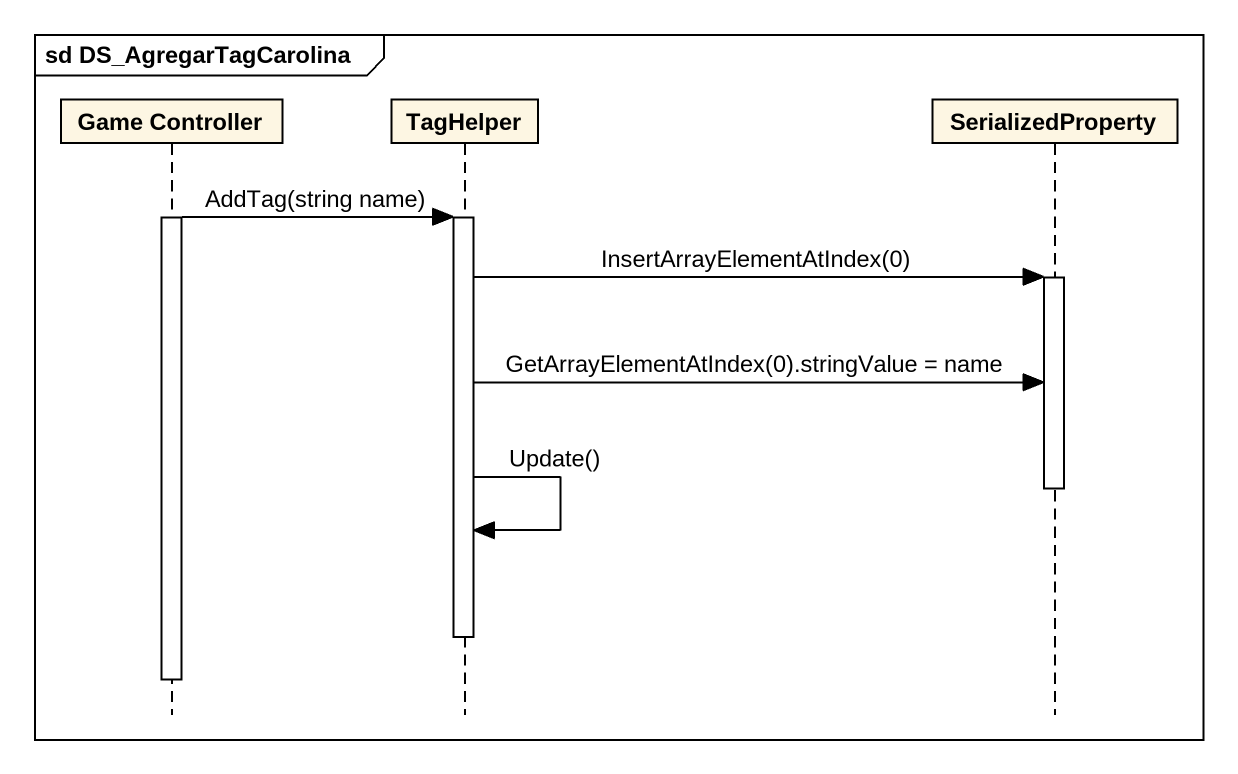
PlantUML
@startuml
mainframe sd DS_AgregarTagCarolina
hide footbox
participant "Game Controller" as Game_Controller
participant TagHelper
participant SerializedProperty

activate Game_Controller
Game_Controller -> TagHelper : AddTag(string name)
activate TagHelper
TagHelper -> SerializedProperty : InsertArrayElementAtIndex(0)
activate SerializedProperty
TagHelper -> SerializedProperty : GetArrayElementAtIndex(0).stringValue = name
deactivate SerializedProperty
TagHelper -> TagHelper : Update()
deactivate TagHelper
deactivate Game_Controller
@enduml
